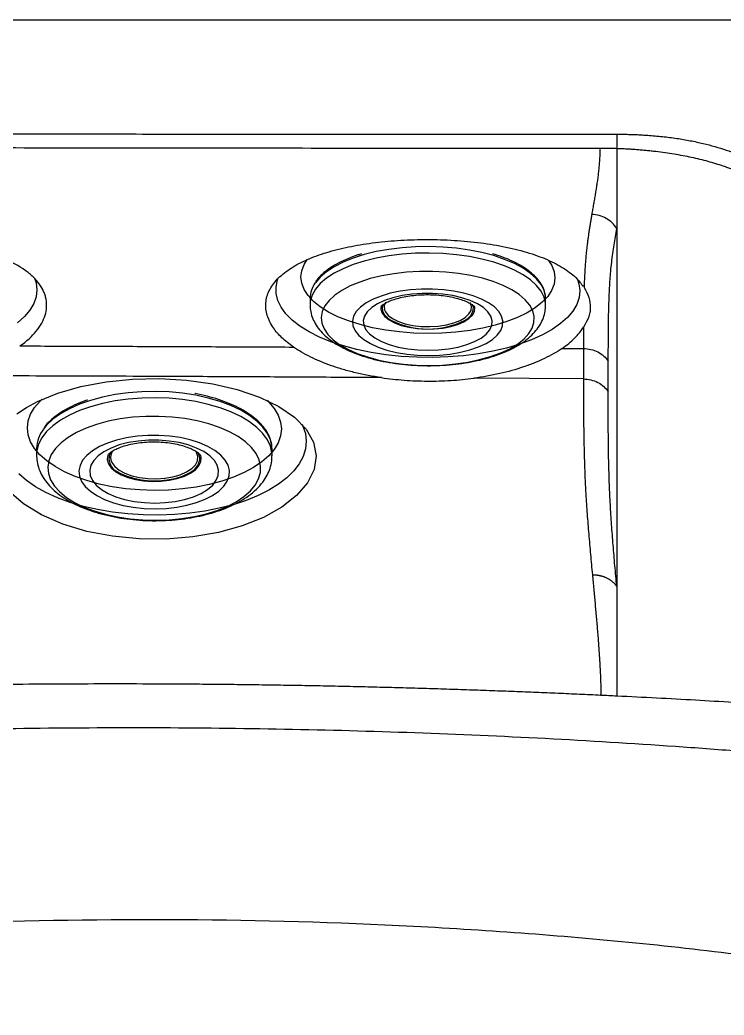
# Model space of a CAD drawing. Header units: inches. Extents: x -1 to 81, y -22 to 129.
# Drawn here: x 39.17 to 45.27, y 69.03 to 77.65 of the extents above; entities that cross this region are included whole.
import ezdxf

# ---------------------------------------------------------------- set-up
doc = ezdxf.new("R2010")
doc.units = ezdxf.units.IN
doc.header["$MEASUREMENT"] = 0
doc.layers.add('1', color=4, linetype='Continuous')

# ---------------------------------------------------------------- blocks, each defined once
blk = doc.blocks.new('2026 PACE')
at = {"color": 8, "linetype": 'Continuous', "lineweight": 25}
blk.add_line((43.5985, 75.1586), (43.5903, 75.1868), dxfattribs=at)
at = {"color": 8, "linetype": 'Continuous', "lineweight": 25, "flags": 128}
for points in [[(44.2231, 75.1773), (44.222, 75.1984), (44.2097, 75.2505), (44.1837, 75.3017), (44.1445, 75.3512), (44.0925, 75.3984), (44.0285, 75.4427), (43.9534, 75.4835), (43.8681, 75.5201), (43.7738, 75.5522), (43.6719, 75.5793), (43.5635, 75.6009), (43.4504, 75.6169), (43.3338, 75.6269), (43.2155, 75.631), (43.0971, 75.6289), (42.9801, 75.6208), (42.8661, 75.6067), (42.7567, 75.5869), (42.6533, 75.5616), (42.5573, 75.5311), (42.4701, 75.4959), (42.3928, 75.4564), (42.3265, 75.4132), (42.272, 75.3669), (42.2301, 75.318), (42.2014, 75.2673), (42.1863, 75.2154), (42.1838, 75.1849)], [(44.2222, 75.2549), (44.2099, 75.3071), (44.1839, 75.3582), (44.1447, 75.4078), (44.0927, 75.455), (44.0287, 75.4993), (43.9536, 75.5401), (43.8683, 75.5767), (43.7741, 75.6088), (43.6721, 75.6358), (43.5638, 75.6575), (43.4506, 75.6734), (43.3341, 75.6835), (43.2158, 75.6875), (43.0973, 75.6855), (42.9803, 75.6774), (42.8663, 75.6633), (42.7569, 75.6435), (42.6535, 75.6182), (42.5575, 75.5877), (42.4703, 75.5525), (42.393, 75.513), (42.3267, 75.4698), (42.2722, 75.4235), (42.2304, 75.3746), (42.2268, 75.3694)], [(42.8165, 75.1895), (42.8082, 75.1616), (42.8117, 75.1284), (42.8293, 75.096), (42.8605, 75.0657), (42.8846, 75.0493)], [(42.827, 75.1456), (42.8362, 75.1222), (42.861, 75.0912), (42.899, 75.063), (42.9486, 75.0385), (43.008, 75.0187), (43.075, 75.0044), (43.1468, 74.9962), (43.2209, 74.9942), (43.2942, 74.9987), (43.3641, 75.0094), (43.4278, 75.026), (43.4829, 75.0478), (43.5272, 75.0739), (43.5591, 75.1033), (43.5773, 75.135), (43.5812, 75.1677)], [(41.8542, 73.9547), (41.8417, 74.0123), (41.8155, 74.0689), (41.7761, 74.1236), (41.724, 74.1758), (41.6598, 74.2247), (41.5846, 74.2697), (41.4992, 74.3102), (41.4048, 74.3456), (41.3027, 74.3754), (41.1943, 74.3993), (41.0811, 74.4168), (40.9645, 74.4279), (40.8462, 74.4323), (40.7278, 74.4299), (40.6108, 74.4208), (40.4969, 74.4052), (40.3875, 74.3832), (40.2842, 74.3551), (40.1884, 74.3214), (40.1013, 74.2824), (40.0241, 74.2387), (39.9579, 74.1909), (39.9036, 74.1396), (39.8768, 74.1071)], [(41.8551, 73.8767), (41.854, 73.8997), (41.8414, 73.9573), (41.8153, 74.0139), (41.7759, 74.0686), (41.7237, 74.1208), (41.6596, 74.1697), (41.5843, 74.2147), (41.4989, 74.2552), (41.4045, 74.2906), (41.3025, 74.3204), (41.1941, 74.3442), (41.0808, 74.3618), (40.9643, 74.3729), (40.846, 74.3772), (40.7275, 74.3749), (40.6105, 74.3658), (40.4966, 74.3502), (40.3872, 74.3282), (40.2839, 74.3001), (40.1881, 74.2664), (40.101, 74.2274), (40.0239, 74.1837), (39.9577, 74.1358), (39.9034, 74.0846), (39.8617, 74.0305), (39.8331, 73.9744), (39.8182, 73.917), (39.8158, 73.8838)], [(41.2304, 73.8591), (41.2197, 73.8955), (41.2143, 73.9054)], [(40.4599, 73.8394), (40.4684, 73.817), (40.4933, 73.7828), (40.5313, 73.7516), (40.581, 73.7246), (40.6405, 73.7028), (40.7075, 73.687), (40.7794, 73.6779), (40.8535, 73.6758), (40.9268, 73.6808), (40.9967, 73.6928), (41.0603, 73.7111), (41.1153, 73.7352), (41.1595, 73.7641), (41.1913, 73.7967), (41.2094, 73.8317), (41.2131, 73.8679)]]:
    blk.add_lwpolyline(points, dxfattribs=at)
at = {"color": 8, "linetype": 'Continuous', "lineweight": 25}
for centre, radius, start, end in [((43.4712, 75.1648), 0.1275, 295.50776, 357.23119), ((40.5691, 73.8517), 0.1258, 152.30765, 246.57853), ((41.0881, 73.8622), 0.1424, 298.43155, 358.77452)]:
    blk.add_arc(centre, radius, start, end, dxfattribs=at)
at = {"layer": '1', "color": 3, "linetype": 'Continuous', "lineweight": 25}
for p, q in [((30.2029, 77.6508), (51.304, 77.6508)), ((44.3656, 74.805), (44.5506, 74.8041))]:
    blk.add_line(p, q, dxfattribs=at)
at = {"layer": '1', "color": 4, "linetype": 'Continuous', "lineweight": 25}
for p, q in [((42.184, 75.2412), (42.1838, 75.1847)), ((43.6098, 75.1588), (43.6072, 75.1723)), ((44.2233, 75.2333), (44.2222, 75.2549)), ((44.2231, 75.1767), (44.2233, 75.2333)), ((39.816, 73.9391), (39.8158, 73.8841)), ((41.8554, 73.9297), (41.8542, 73.9547)), ((41.8551, 73.8747), (41.8554, 73.9297)), ((41.2418, 73.8594), (41.2385, 73.8768))]:
    blk.add_line(p, q, dxfattribs=at)
at = {"layer": '1', "color": 3, "linetype": 'Continuous', "lineweight": 25, "flags": 128}
for points in [[(44.2489, 75.5677), (44.2764, 75.5237), (44.2968, 75.4699), (44.3036, 75.4156), (44.2965, 75.3612), (44.2756, 75.3076), (44.2413, 75.2555), (44.1939, 75.2054), (44.1341, 75.1579), (44.0627, 75.1138), (43.9804, 75.0735), (43.8883, 75.0376), (43.7877, 75.0065), (43.6797, 74.9806), (43.5658, 74.9602), (43.4472, 74.9456), (43.3257, 74.9369), (43.2026, 74.9343), (43.0796, 74.9379), (42.9581, 74.9474), (42.8397, 74.963), (42.7259, 74.9842), (42.6181, 75.011), (42.5177, 75.0429), (42.4259, 75.0795), (42.3439, 75.1204), (42.2727, 75.1651), (42.2133, 75.2129), (42.1663, 75.2634), (42.1323, 75.3159), (42.1119, 75.3696), (42.1052, 75.424), (42.1123, 75.4783), (42.1331, 75.5319), (42.16, 75.5745)], [(39.7989, 75.4136), (39.8124, 75.3724), (39.8199, 75.3129), (39.8134, 75.2533), (39.7931, 75.1944), (39.7591, 75.1367), (39.7118, 75.081), (39.6518, 75.0277)], [(44.497, 75.411), (44.5121, 75.3655), (44.5196, 75.3058), (44.5132, 75.2461), (44.4929, 75.187), (44.4589, 75.1292), (44.4116, 75.0732), (44.3515, 75.0198), (44.2792, 74.9694), (44.1956, 74.9226), (44.1014, 74.8799), (43.9978, 74.8418), (43.8857, 74.8085), (43.7663, 74.7806), (43.6411, 74.7582), (43.5112, 74.7417), (43.378, 74.7311), (43.243, 74.7267), (43.1075, 74.7284), (42.9731, 74.7363), (42.8412, 74.7502), (42.7131, 74.77), (42.5901, 74.7956), (42.4737, 74.8265), (42.3651, 74.8626), (42.2653, 74.9034), (42.1755, 74.9484), (42.0966, 74.9973), (42.0294, 75.0495), (41.9746, 75.1044), (41.9329, 75.1614), (41.9047, 75.22), (41.8903, 75.2795), (41.8897, 75.3394), (41.9031, 75.3989), (41.9093, 75.4153)], [(39.6468, 74.2378), (39.7304, 74.2944), (39.8259, 74.3464), (40.0017, 74.4186), (40.2008, 74.476), (40.4178, 74.5166), (40.6466, 74.5397), (40.8813, 74.5445), (41.1146, 74.531), (41.3412, 74.499), (41.5534, 74.4497), (41.7465, 74.3836), (41.9133, 74.303), (42.0498, 74.2088), (42.151, 74.1044), (42.2138, 73.9919), (42.2365, 73.8747), (42.2184, 73.7568), (42.1609, 73.6405), (42.0672, 73.5312), (41.9392, 73.43), (41.7812, 73.3413), (41.5967, 73.2671), (41.3906, 73.21), (41.169, 73.1717), (40.9378, 73.1534), (40.7037, 73.1554), (40.4724, 73.1781), (40.2514, 73.2205), (40.0443, 73.2829), (39.8602, 73.3623), (39.7028, 73.4578), (39.5788, 73.5645)], [(44.5507, 74.5403), (44.0806, 74.5436), (43.6009, 74.5468)], [(41.8116, 74.3562), (41.8276, 74.3406), (41.8746, 74.2848), (41.9085, 74.2268), (41.929, 74.1674), (41.9357, 74.1073), (41.9286, 74.0472), (41.9078, 73.988), (41.8735, 73.9303), (41.8261, 73.8749), (41.7663, 73.8224), (41.6949, 73.7736), (41.6126, 73.7291), (41.5205, 73.6894), (41.4199, 73.655), (41.3119, 73.6263), (41.198, 73.6038), (41.0795, 73.5876), (40.9579, 73.5781), (40.8349, 73.5752), (40.7118, 73.5791), (40.5903, 73.5897), (40.4719, 73.6069), (40.3581, 73.6304), (40.2503, 73.6599), (40.1499, 73.6952), (40.0581, 73.7357), (39.9761, 73.7809), (39.9049, 73.8303), (39.8455, 73.8832), (39.7985, 73.9391), (39.7645, 73.997), (39.7441, 74.0565), (39.7373, 74.1166), (39.7444, 74.1767), (39.7653, 74.2359), (39.7996, 74.2936), (39.8469, 74.349), (39.864, 74.3655)], [(42.115, 74.149), (42.1228, 74.1323), (42.1442, 74.0669), (42.1517, 74.0008), (42.1453, 73.9348), (42.125, 73.8694), (42.091, 73.8055), (42.0437, 73.7437), (41.9836, 73.6846), (41.9114, 73.6289), (41.8277, 73.5772), (41.7336, 73.53), (41.6299, 73.4878), (41.5178, 73.451), (41.3985, 73.4201), (41.2732, 73.3954), (41.1433, 73.3771), (41.0102, 73.3654), (40.8752, 73.3605), (40.7397, 73.3625), (40.6053, 73.3712), (40.4734, 73.3866), (40.3452, 73.4085), (40.2223, 73.4367), (40.1059, 73.4709), (39.9972, 73.5108), (39.8975, 73.5559), (39.8076, 73.6057), (39.7287, 73.6597), (39.6615, 73.7174)]]:
    blk.add_lwpolyline(points, dxfattribs=at)
at = {"layer": '1', "color": 4, "linetype": 'Continuous', "lineweight": 25, "flags": 128}
for points in [[(44.124, 75.081), (44.1118, 75.1309), (44.0858, 75.1798), (44.0464, 75.227), (43.9942, 75.2716), (43.9301, 75.3132), (43.8549, 75.351), (43.7698, 75.3845), (43.6762, 75.4131), (43.5753, 75.4364), (43.4688, 75.4542), (43.3583, 75.466), (43.2455, 75.4717), (43.132, 75.4713), (43.0195, 75.4647), (42.9099, 75.4521), (42.8047, 75.4336), (42.7055, 75.4095), (42.6139, 75.3802), (42.5312, 75.3461), (42.4587, 75.3077), (42.3975, 75.2657), (42.3484, 75.2206), (42.3124, 75.1732), (42.2898, 75.1242), (42.2811, 75.0742), (42.2864, 75.0241), (42.3055, 74.9746), (42.3383, 74.9265), (42.3841, 74.8805), (42.4424, 74.8373), (42.5122, 74.7976), (42.5925, 74.7619), (42.682, 74.7308), (42.7794, 74.7047), (42.8833, 74.6842), (42.992, 74.6694), (43.1039, 74.6606), (43.2173, 74.6579), (43.3305, 74.6614), (43.4417, 74.671), (43.5493, 74.6866), (43.6517, 74.708), (43.7473, 74.7347), (43.8346, 74.7665), (43.9124, 74.8028), (43.9794, 74.843), (44.0346, 74.8867), (44.0772, 74.933), (44.1066, 74.9813), (44.1223, 75.0309), (44.124, 75.081)], [(43.854, 75.043), (43.8426, 75.0847), (43.8177, 75.1254), (43.7796, 75.164), (43.7292, 75.1998), (43.6677, 75.2321), (43.5962, 75.26), (43.5163, 75.2831), (43.4297, 75.3009), (43.3384, 75.3129), (43.2441, 75.3189), (43.1489, 75.3187), (43.0549, 75.3125), (42.9641, 75.3003), (42.8783, 75.2824), (42.7995, 75.2591), (42.7292, 75.2309), (42.6691, 75.1986), (42.6203, 75.1626), (42.5839, 75.1239), (42.5608, 75.0832), (42.5513, 75.0414), (42.5557, 74.9994), (42.5739, 74.9581), (42.6055, 74.9184), (42.6498, 74.8811), (42.7059, 74.847), (42.7727, 74.8168), (42.8485, 74.7912), (42.932, 74.7707), (43.0212, 74.7558), (43.1143, 74.7468), (43.2092, 74.7438), (43.3041, 74.747), (43.3967, 74.7563), (43.4853, 74.7714), (43.5678, 74.792), (43.6425, 74.8178), (43.7079, 74.8481), (43.7625, 74.8824), (43.8052, 74.9198), (43.8351, 74.9596), (43.8514, 75.001), (43.854, 75.043)], [(43.7609, 75.0453), (43.7495, 75.0847), (43.724, 75.1228), (43.6849, 75.1587), (43.6334, 75.1914), (43.5708, 75.2201), (43.4986, 75.244), (43.4187, 75.2625), (43.3333, 75.2751), (43.2445, 75.2815), (43.1546, 75.2815), (43.0659, 75.2752), (42.9808, 75.2627), (42.9015, 75.2443), (42.8299, 75.2204), (42.7681, 75.1918), (42.7174, 75.1592), (42.6794, 75.1233), (42.6549, 75.0852), (42.6446, 75.0458), (42.6488, 75.0061), (42.6673, 74.9672), (42.6997, 74.9301), (42.7451, 74.8957), (42.8024, 74.8649), (42.87, 74.8385), (42.9463, 74.8173), (43.0292, 74.8017), (43.1166, 74.7921), (43.2062, 74.7889), (43.2958, 74.792), (43.383, 74.8015), (43.4654, 74.817), (43.5411, 74.8382), (43.6081, 74.8645), (43.6645, 74.8952), (43.709, 74.9296), (43.7403, 74.9667), (43.7578, 75.0056), (43.7609, 75.0453)], [(42.8, 75.1768), (42.7968, 75.1447), (42.8072, 75.1119), (42.8311, 75.0804), (42.8676, 75.0513), (42.9156, 75.0256), (42.9734, 75.0042), (43.039, 74.9879), (43.1102, 74.9771), (43.1846, 74.9723), (43.2596, 74.9736), (43.3327, 74.981), (43.4014, 74.9942), (43.4633, 75.0127), (43.5164, 75.036), (43.5588, 75.0632), (43.5892, 75.0935), (43.6063, 75.1257), (43.6098, 75.1588), (43.6098, 75.1588)], [(43.5812, 75.1677), (43.5705, 75.2001), (43.5686, 75.2034)], [(41.7559, 73.7853), (41.7435, 73.8404), (41.7173, 73.8944), (41.6778, 73.9465), (41.6254, 73.9959), (41.5611, 74.0418), (41.4858, 74.0835), (41.4006, 74.1205), (41.3069, 74.152), (41.2059, 74.1778), (41.0994, 74.1973), (40.9889, 74.2103), (40.876, 74.2165), (40.7625, 74.216), (40.6501, 74.2086), (40.5405, 74.1946), (40.4353, 74.1741), (40.3363, 74.1473), (40.2447, 74.1149), (40.1622, 74.0771), (40.0898, 74.0347), (40.0287, 73.9882), (39.9799, 73.9383), (39.944, 73.8858), (39.9216, 73.8316), (39.913, 73.7763), (39.9185, 73.7209), (39.9378, 73.6663), (39.9707, 73.6131), (40.0167, 73.5623), (40.0752, 73.5145), (40.1451, 73.4706), (40.2255, 73.4312), (40.3152, 73.3969), (40.4127, 73.3682), (40.5166, 73.3455), (40.6253, 73.3292), (40.7373, 73.3196), (40.8507, 73.3167), (40.9638, 73.3207), (41.0751, 73.3314), (41.1826, 73.3487), (41.2849, 73.3724), (41.3804, 73.4021), (41.4676, 73.4372), (41.5452, 73.4774), (41.6121, 73.522), (41.6672, 73.5703), (41.7096, 73.6215), (41.7388, 73.675), (41.7543, 73.7298), (41.7559, 73.7853)], [(41.4858, 73.7474), (41.4744, 73.7936), (41.4493, 73.8385), (41.4111, 73.8812), (41.3606, 73.9207), (41.2989, 73.9563), (41.2273, 73.9872), (41.1473, 74.0127), (41.0607, 74.0322), (40.9693, 74.0454), (40.875, 74.052), (40.7798, 74.0518), (40.6859, 74.0448), (40.5951, 74.0313), (40.5094, 74.0114), (40.4306, 73.9856), (40.3605, 73.9544), (40.3004, 73.9186), (40.2518, 73.8788), (40.2155, 73.836), (40.1925, 73.791), (40.1832, 73.7447), (40.1877, 73.6983), (40.2061, 73.6527), (40.2378, 73.6087), (40.2823, 73.5675), (40.3385, 73.5298), (40.4054, 73.4965), (40.4813, 73.4683), (40.5648, 73.4457), (40.6541, 73.4293), (40.7472, 73.4194), (40.8422, 73.4162), (40.937, 73.4198), (41.0296, 73.4301), (41.1181, 73.4468), (41.2006, 73.4697), (41.2752, 73.4983), (41.3405, 73.5319), (41.395, 73.5698), (41.4375, 73.6112), (41.4672, 73.6552), (41.4835, 73.701), (41.4858, 73.7474)], [(41.3928, 73.7494), (41.3812, 73.7929), (41.3556, 73.8351), (41.3164, 73.8747), (41.2648, 73.9109), (41.202, 73.9425), (41.1298, 73.9689), (41.0498, 73.9892), (40.9644, 74.0031), (40.8755, 74.0101), (40.7856, 74.0101), (40.697, 74.0031), (40.612, 73.9891), (40.5327, 73.9687), (40.4612, 73.9423), (40.3994, 73.9107), (40.3489, 73.8745), (40.311, 73.8349), (40.2867, 73.7927), (40.2765, 73.7491), (40.2808, 73.7053), (40.2995, 73.6622), (40.332, 73.6212), (40.3775, 73.5832), (40.4349, 73.5492), (40.5026, 73.5201), (40.579, 73.4967), (40.6619, 73.4795), (40.7494, 73.469), (40.8391, 73.4655), (40.9286, 73.469), (41.0157, 73.4796), (41.0981, 73.4968), (41.1738, 73.5203), (41.2406, 73.5494), (41.2969, 73.5834), (41.3413, 73.6214), (41.3725, 73.6625), (41.3898, 73.7055), (41.3928, 73.7494)], [(40.4329, 73.882), (40.4322, 73.8798), (40.4289, 73.8432), (40.4394, 73.8068), (40.4634, 73.772), (40.5, 73.7399), (40.5481, 73.7115), (40.6059, 73.688), (40.6716, 73.6699), (40.7428, 73.6581), (40.8172, 73.6528), (40.8922, 73.6543), (40.9653, 73.6625), (41.0339, 73.6772), (41.0958, 73.6977), (41.1488, 73.7235), (41.1911, 73.7536), (41.2214, 73.7871), (41.2384, 73.8227), (41.2418, 73.8594), (41.2418, 73.8594)], [(41.2131, 73.8679), (41.2024, 73.9037), (41.1965, 73.914)], [(40.5191, 73.7363), (40.5364, 73.7258), (40.5909, 73.7003), (40.6542, 73.6802), (40.724, 73.6663), (40.7978, 73.6591), (40.873, 73.6589), (40.9469, 73.6656), (41.0167, 73.679), (41.0799, 73.6986), (41.1344, 73.7238), (41.1559, 73.737)]]:
    blk.add_lwpolyline(points, dxfattribs=at)
at = {"layer": '1', "color": 4, "linetype": 'Continuous', "lineweight": 25}
for centre, radius, start, end in [((42.4111, 75.2366), 0.2272, 144.24588, 178.84248), ((42.9046, 75.1624), 0.0793, 146.23766, 192.20394), ((43.2049, 75.6833), 0.7103, 243.20269, 296.88051), ((40.1018, 73.9307), 0.2858, 141.90614, 178.32242), ((40.5538, 73.8619), 0.0965, 145.09942, 193.44033)]:
    blk.add_arc(centre, radius, start, end, dxfattribs=at)
at = {"layer": '1', "color": 3, "linetype": 'Continuous', "lineweight": 25}
for points, knots in [([(36.8389, 76.6705), (37.0895, 76.6698), (37.5987, 76.6683), (38.3746, 76.6664), (39.1746, 76.6648), (39.9987, 76.6634), (41.0216, 76.662), (42.2143, 76.6608), (43.5477, 76.6602), (44.4155, 76.6605), (44.8389, 76.6607)], [0, 0, 0, 0, 0.093978, 0.190965, 0.290963, 0.393974, 0.5, 0.674562, 0.841226, 1, 1, 1, 1]), ([(44.8389, 76.6606), (44.8389, 76.6607), (44.8389, 76.6612), (44.8389, 76.6514), (44.8385, 76.6194), (44.8388, 76.5633), (44.8389, 76.5353)], [0, 0, 0, 0, 0.098701, 0.400275, 0.69997, 1, 1, 1, 1]), ([(44.8389, 76.6607), (44.8465, 76.6607), (44.8617, 76.6607), (44.8844, 76.6605), (44.9071, 76.6602), (44.9296, 76.6598), (44.9521, 76.6592), (44.9745, 76.6585), (44.9968, 76.6577), (45.0191, 76.6567), (45.0412, 76.6557), (45.0633, 76.6544), (45.0853, 76.6531), (45.143, 76.6492), (45.2357, 76.641), (45.3587, 76.6252), (45.4767, 76.6051), (45.5868, 76.5814), (45.6906, 76.5541), (45.8183, 76.5142), (45.9312, 76.4692), (46.0306, 76.4206), (46.0982, 76.3828), (46.1606, 76.3432), (46.2076, 76.3092), (46.2429, 76.2812), (46.2679, 76.26), (46.2919, 76.2383), (46.3069, 76.2235), (46.3145, 76.2161)], [0, 0, 0, 0, 0.010673, 0.02131, 0.031916, 0.042493, 0.053045, 0.063577, 0.07409, 0.08459, 0.09508, 0.105563, 0.116043, 0.126523, 0.188494, 0.251194, 0.313181, 0.376922, 0.438472, 0.50219, 0.627601, 0.68863, 0.751492, 0.812659, 0.875266, 0.906088, 0.937141, 0.968441, 1, 1, 1, 1]), ([(44.6942, 76.5381), (44.5336, 76.538), (44.0517, 76.5377), (42.7667, 76.5377), (40.8391, 76.5393), (38.9116, 76.5422), (37.6266, 76.5451), (37.1447, 76.5465), (36.9841, 76.547)], [0, 0, 0, 0, 0.0625, 0.1875, 0.5, 0.8125, 0.9375, 1, 1, 1, 1]), ([(44.6942, 76.5381), (44.694, 76.5303), (44.6937, 76.5146), (44.6929, 76.4915), (44.6918, 76.4686), (44.6905, 76.4458), (44.689, 76.4233), (44.6872, 76.4009), (44.6853, 76.3787), (44.6831, 76.3567), (44.6807, 76.3347), (44.6782, 76.3129), (44.6755, 76.2911), (44.6726, 76.2695), (44.6696, 76.2479), (44.6665, 76.2263), (44.6632, 76.2048), (44.6599, 76.1833), (44.6564, 76.1618), (44.6528, 76.1403), (44.6492, 76.1187), (44.6455, 76.0971), (44.6417, 76.0754), (44.6379, 76.0537), (44.6341, 76.0319), (44.6302, 76.0099), (44.6264, 75.9879), (44.6238, 75.973), (44.6225, 75.9656)], [0, 0, 0, 0, 0.038452, 0.076902, 0.115352, 0.153802, 0.192252, 0.230705, 0.269159, 0.307615, 0.346073, 0.384533, 0.422996, 0.46146, 0.499927, 0.538395, 0.576864, 0.615335, 0.653806, 0.692277, 0.730748, 0.769218, 0.807687, 0.846155, 0.88462, 0.923083, 0.961543, 1, 1, 1, 1]), ([(44.8389, 76.5353), (44.8309, 76.5355), (44.8148, 76.5361), (44.7908, 76.5368), (44.7667, 76.5373), (44.7425, 76.5377), (44.7184, 76.538), (44.7022, 76.5381), (44.6942, 76.5381)], [0, 0, 0, 0, 0.1665778, 0.3331325, 0.4997081, 0.6663485, 0.8330977, 1, 1, 1, 1]), ([(44.8389, 76.5353), (44.8389, 76.5261), (44.8388, 76.5051), (44.8388, 76.4691), (44.8388, 76.4245), (44.8389, 76.37), (44.8389, 76.296), (44.8389, 76.2104), (44.8389, 76.1164), (44.8389, 76.0419), (44.8389, 75.9814), (44.8389, 75.9356), (44.8389, 75.8894), (44.8389, 75.8583), (44.8389, 75.8427)], [0, 0, 0, 0, 0.043489, 0.099606, 0.168331, 0.249654, 0.34798, 0.499481, 0.624528, 0.749573, 0.812146, 0.874741, 0.937401, 1, 1, 1, 1]), ([(45.9932, 76.2863), (45.9878, 76.289), (45.9771, 76.2945), (45.9606, 76.3026), (45.9439, 76.3106), (45.9269, 76.3185), (45.9096, 76.3262), (45.8921, 76.3338), (45.8743, 76.3413), (45.8562, 76.3486), (45.8379, 76.3559), (45.8193, 76.363), (45.8004, 76.3699), (45.7812, 76.3768), (45.7263, 76.3958), (45.6315, 76.4249), (45.4888, 76.4598), (45.3376, 76.4885), (45.2178, 76.5054), (45.1361, 76.5146), (45.0943, 76.5189), (45.0523, 76.5227), (45.0101, 76.5261), (44.9676, 76.5291), (44.9249, 76.5316), (44.882, 76.5338), (44.8533, 76.5349), (44.8389, 76.5354)], [0, 0, 0, 0, 0.019763, 0.039469, 0.05912, 0.078722, 0.098279, 0.117794, 0.137273, 0.156718, 0.176135, 0.195527, 0.2149, 0.234257, 0.253603, 0.379087, 0.502822, 0.627192, 0.750069, 0.781517, 0.812852, 0.844102, 0.875292, 0.90645, 0.937603, 0.968777, 1, 1, 1, 1]), ([(44.6225, 75.9656), (44.6206, 75.9543), (44.6167, 75.9317), (44.6109, 75.8973), (44.6053, 75.8624), (44.5997, 75.8271), (44.5944, 75.7911), (44.5893, 75.7545), (44.5844, 75.7172), (44.5799, 75.6792), (44.5756, 75.6403), (44.5718, 75.6006), (44.5683, 75.56), (44.5652, 75.5185), (44.5625, 75.4761), (44.5602, 75.4329), (44.5582, 75.3889), (44.5569, 75.3552), (44.5562, 75.3363), (44.5561, 75.3323)], [0, 0, 0, 0, 0.061488, 0.122968, 0.184439, 0.245902, 0.307358, 0.368809, 0.430258, 0.491709, 0.553168, 0.614641, 0.676133, 0.737646, 0.799174, 0.86071, 0.922247, 0.983778, 1, 1, 1, 1]), ([(44.8389, 75.8428), (44.828, 75.8609), (44.8147, 75.8778), (44.7838, 75.9077), (44.7664, 75.9208), (44.7286, 75.9422), (44.7083, 75.9506), (44.6661, 75.9621), (44.6443, 75.9652), (44.6225, 75.9656)], [0, 0, 0, 0, 0.25, 0.25, 0.5, 0.5, 0.75, 0.75, 1, 1, 1, 1]), ([(44.766, 74.6933), (44.766, 74.721), (44.7661, 74.7765), (44.7663, 74.859), (44.7667, 74.9407), (44.7675, 75.0215), (44.7688, 75.101), (44.7707, 75.179), (44.7733, 75.2553), (44.7768, 75.3297), (44.7812, 75.4019), (44.7872, 75.4762), (44.795, 75.5519), (44.8047, 75.6285), (44.8155, 75.7023), (44.827, 75.7737), (44.8349, 75.8198), (44.8389, 75.8428)], [0, 0, 0, 0, 0.062515, 0.125025, 0.187529, 0.25003, 0.312529, 0.375029, 0.437537, 0.500058, 0.562594, 0.625114, 0.700089, 0.775044, 0.850009, 0.924994, 1, 1, 1, 1]), ([(44.8389, 75.8428), (44.8389, 75.7365), (44.8389, 75.3427), (44.8389, 74.611), (44.8389, 73.7528), (44.8389, 73.1292), (44.8389, 72.8315), (44.8389, 72.7444)], [0.1977433, 0.1977433, 0.1977433, 0.1977433, 0.2697046, 0.4572046, 0.6447046, 0.7697046, 0.8219613, 0.8219613, 0.8219613, 0.8219613]), ([(39.6723, 74.8268), (39.7303, 74.8674), (39.7773, 74.9101), (39.8321, 74.977), (39.8477, 74.9997), (39.8735, 75.0461), (39.8834, 75.0693), (39.9047, 75.1389), (39.9076, 75.1852), (39.8968, 75.2426), (39.8939, 75.254), (39.8868, 75.2765), (39.8825, 75.2877), (39.8677, 75.3207), (39.8551, 75.3423), (39.8245, 75.3843), (39.8065, 75.4048), (39.7753, 75.4349), (39.7642, 75.4447), (39.7409, 75.464), (39.7286, 75.4734), (39.6644, 75.5194), (39.6038, 75.5528), (39.516, 75.5907), (39.4978, 75.5981), (39.4605, 75.6123), (39.4415, 75.6192), (39.383, 75.639), (39.3422, 75.6512), (39.2573, 75.6737), (39.2131, 75.684), (39.1441, 75.698), (39.1206, 75.7025), (39.073, 75.7109), (39.0489, 75.7148), (38.9277, 75.733), (38.8272, 75.7434), (38.6973, 75.7513), (38.6711, 75.7526), (38.6184, 75.7547), (38.5921, 75.7555), (38.5133, 75.757), (38.461, 75.7569), (38.3567, 75.7547), (38.3047, 75.7525), (38.227, 75.7477), (38.201, 75.7458), (38.1497, 75.7414), (38.1244, 75.739), (37.9991, 75.7256), (37.9035, 75.7109), (37.7897, 75.6871), (37.7672, 75.6821), (37.7233, 75.6716), (37.7019, 75.6661), (37.6391, 75.6489), (37.5991, 75.6366), (37.5229, 75.6099), (37.4868, 75.5956), (37.4354, 75.5726), (37.4187, 75.5646), (37.3868, 75.5484), (37.3715, 75.5401), (37.2979, 75.4977), (37.2487, 75.4606), (37.1995, 75.4101), (37.1903, 75.3998), (37.1733, 75.379), (37.1655, 75.3685), (37.1442, 75.3366), (37.1328, 75.3149), (37.1241, 75.2927)], [0, 0, 0, 0, 0.0625, 0.0625, 0.09375, 0.09375, 0.125, 0.125, 0.1875, 0.1875, 0.203125, 0.203125, 0.21875, 0.21875, 0.25, 0.25, 0.28125, 0.28125, 0.296875, 0.296875, 0.3125, 0.3125, 0.375, 0.375, 0.390625, 0.390625, 0.40625, 0.40625, 0.4375, 0.4375, 0.46875, 0.46875, 0.484375, 0.484375, 0.5, 0.5, 0.5625, 0.5625, 0.578125, 0.578125, 0.59375, 0.59375, 0.625, 0.625, 0.65625, 0.65625, 0.671875, 0.671875, 0.6875, 0.6875, 0.75, 0.75, 0.765625, 0.765625, 0.78125, 0.78125, 0.8125, 0.8125, 0.84375, 0.84375, 0.859375, 0.859375, 0.875, 0.875, 0.9375, 0.9375, 0.953125, 0.953125, 0.96875, 0.96875, 1, 1, 1, 1]), ([(42.0394, 74.8171), (42.0047, 74.8435), (41.9354, 74.8962), (41.8573, 74.9886), (41.8067, 75.0909), (41.7944, 75.2006), (41.8244, 75.3066), (41.8935, 75.4051), (41.9999, 75.4932), (42.1368, 75.5689), (42.3018, 75.6313), (42.4881, 75.6807), (42.6935, 75.717), (42.9128, 75.7404), (43.1415, 75.7503), (43.3755, 75.7467), (43.6071, 75.7285), (43.8315, 75.6956), (44.0381, 75.6476), (44.2216, 75.5851), (44.3729, 75.5084), (44.4851, 75.4263), (44.5297, 75.3667), (44.5495, 75.3402)], [0, 0, 0, 0, 0.040801, 0.081604, 0.131888, 0.182176, 0.23232, 0.282466, 0.331269, 0.38007, 0.427202, 0.474325, 0.520769, 0.567207, 0.614215, 0.661223, 0.709918, 0.758618, 0.808831, 0.859055, 0.909439, 0.959827, 1, 1, 1, 1]), ([(44.5561, 75.3323), (44.5732, 75.3052), (44.5869, 75.2759), (44.6055, 75.2168), (44.6103, 75.187), (44.6099, 75.1436), (44.6085, 75.1293), (44.6031, 75.1009), (44.5991, 75.0868), (44.5838, 75.045), (44.569, 75.0175), (44.5508, 74.9885)], [0, 0, 0, 0, 0.25, 0.25, 0.5, 0.5, 0.625, 0.625, 0.75, 0.75, 1, 1, 1, 1]), ([(44.3656, 74.805), (44.4071, 74.8335), (44.4431, 74.8632), (44.5048, 74.9244), (44.5304, 74.956), (44.5508, 74.9885)], [0, 0, 0, 0, 0.5, 0.5, 1, 1, 1, 1]), ([(44.5508, 74.9885), (44.5507, 74.9733), (44.5507, 74.9427), (44.5506, 74.8967), (44.5506, 74.8505), (44.5506, 74.8195), (44.5506, 74.8041)], [0, 0, 0, 0, 0.250012, 0.500021, 0.75002, 1, 1, 1, 1]), ([(39.6723, 74.8268), (39.8635, 74.8261), (40.2508, 74.8248), (40.8415, 74.8226), (41.4393, 74.82), (41.841, 74.8181), (42.0394, 74.8171)], [0, 0, 0, 0, 0.2424096, 0.4907933, 0.7486345, 1, 1, 1, 1]), ([(42.8018, 74.5519), (42.7238, 74.5633), (42.649, 74.5776), (42.5412, 74.6032), (42.5061, 74.6125), (42.4545, 74.6275), (42.4375, 74.6326), (42.4038, 74.6434), (42.3872, 74.6489), (42.3055, 74.6774), (42.2454, 74.7024), (42.1349, 74.7566), (42.0846, 74.7858), (42.0394, 74.8171)], [0, 0, 0, 0, 0.25, 0.25, 0.375, 0.375, 0.4375, 0.4375, 0.5, 0.5, 0.75, 0.75, 1, 1, 1, 1]), ([(44.3656, 74.805), (44.3202, 74.7738), (44.2696, 74.7448), (44.1862, 74.7046), (44.1571, 74.6918), (44.1116, 74.6734), (44.0961, 74.6674), (44.0645, 74.6557), (44.0484, 74.65), (43.9663, 74.6222), (43.8974, 74.6031), (43.7538, 74.5705), (43.6789, 74.5571), (43.6009, 74.5468)], [0, 0, 0, 0, 0.25, 0.25, 0.375, 0.375, 0.4375, 0.4375, 0.5, 0.5, 0.75, 0.75, 1, 1, 1, 1]), ([(44.5506, 74.8041), (44.5723, 74.804), (44.594, 74.8014), (44.636, 74.7913), (44.6562, 74.7838), (44.6938, 74.7645), (44.7111, 74.7526), (44.7418, 74.7254), (44.7551, 74.71), (44.766, 74.6933)], [0, 0, 0, 0, 0.25, 0.25, 0.5, 0.5, 0.75, 0.75, 1, 1, 1, 1]), ([(44.5506, 74.8041), (44.5506, 74.7822), (44.5506, 74.7384), (44.5506, 74.6726), (44.5507, 74.6066), (44.5507, 74.5624), (44.5507, 74.5403)], [0, 0, 0, 0, 0.25, 0.5, 0.75, 1, 1, 1, 1]), ([(44.7657, 74.4299), (44.7657, 74.474), (44.7658, 74.5621), (44.7659, 74.6496), (44.766, 74.6933)], [0, 0, 0, 0, 0.5000001, 1, 1, 1, 1]), ([(42.8017, 74.5519), (42.5891, 74.5532), (42.1578, 74.5559), (41.5015, 74.5594), (40.7365, 74.5629), (39.8814, 74.5661), (39.2512, 74.5677), (38.9424, 74.5685)], [0, 0, 0, 0, 0.165265, 0.335313, 0.510149, 0.759933, 1, 1, 1, 1]), ([(42.8017, 74.5519), (42.8669, 74.5424), (42.9326, 74.5353), (43.0654, 74.5254), (43.1323, 74.5226), (43.2336, 74.5219), (43.2676, 74.5222), (43.3354, 74.5241), (43.3691, 74.5256), (43.4695, 74.5317), (43.5356, 74.5381), (43.6009, 74.5468)], [0, 0, 0, 0, 0.25, 0.25, 0.5, 0.5, 0.625, 0.625, 0.75, 0.75, 1, 1, 1, 1]), ([(44.5507, 74.5403), (44.5724, 74.5402), (44.5941, 74.5376), (44.6359, 74.5275), (44.6561, 74.52), (44.6936, 74.5008), (44.7109, 74.489), (44.7415, 74.4618), (44.7548, 74.4465), (44.7657, 74.4299)], [0, 0, 0, 0, 0.25, 0.25, 0.5, 0.5, 0.75, 0.75, 1, 1, 1, 1]), ([(44.5507, 74.5403), (44.5507, 74.5047), (44.5508, 74.4335), (44.551, 74.326), (44.5515, 74.2178), (44.5526, 74.1086), (44.5543, 73.9983), (44.5568, 73.8868), (44.5604, 73.7738), (44.565, 73.6592), (44.572, 73.5255), (44.5821, 73.3714), (44.5959, 73.1969), (44.6113, 73.0209), (44.6223, 72.9036), (44.6277, 72.845)], [0, 0, 0, 0, 0.067626, 0.135267, 0.202919, 0.270575, 0.338232, 0.405888, 0.473542, 0.541188, 0.608825, 0.706608, 0.804396, 0.902196, 1, 1, 1, 1]), ([(44.8389, 72.7444), (44.8362, 72.7742), (44.8308, 72.8337), (44.8229, 72.9232), (44.8152, 73.0127), (44.8078, 73.1019), (44.8008, 73.1908), (44.7944, 73.2791), (44.7885, 73.3666), (44.7834, 73.4532), (44.7792, 73.5388), (44.7738, 73.6656), (44.7691, 73.8315), (44.7662, 74.0341), (44.7655, 74.2334), (44.7656, 74.3644), (44.7657, 74.4299)], [0, 0, 0, 0, 0.050001, 0.100002, 0.150001, 0.199997, 0.249989, 0.299979, 0.349968, 0.399958, 0.449953, 0.499949, 0.624946, 0.74996, 0.87498, 1, 1, 1, 1]), ([(44.6277, 72.845), (44.631, 72.845), (44.6374, 72.845), (44.647, 72.8446), (44.6563, 72.8439), (44.6655, 72.8429), (44.6743, 72.8417), (44.683, 72.8402), (44.6913, 72.8385), (44.6995, 72.8366), (44.7074, 72.8345), (44.715, 72.8323), (44.7225, 72.8298), (44.7296, 72.8273), (44.7366, 72.8245), (44.7432, 72.8217), (44.7563, 72.8157), (44.7761, 72.8048), (44.7965, 72.7901), (44.8118, 72.7764), (44.822, 72.7659), (44.8311, 72.7553), (44.8363, 72.748), (44.8389, 72.7445)], [0, 0, 0, 0, 0.03815, 0.075526, 0.112156, 0.148065, 0.183273, 0.217795, 0.251645, 0.284836, 0.317382, 0.3493, 0.380606, 0.411313, 0.441437, 0.470988, 0.499979, 0.616781, 0.750202, 0.816992, 0.88088, 0.941883, 1, 1, 1, 1]), ([(44.6277, 72.845), (44.6297, 72.8243), (44.6336, 72.7829), (44.6394, 72.7211), (44.6452, 72.6595), (44.6508, 72.5983), (44.6564, 72.5374), (44.6618, 72.4769), (44.6671, 72.417), (44.6721, 72.3577), (44.6768, 72.299), (44.6813, 72.2409), (44.6854, 72.1837), (44.6892, 72.1273), (44.6925, 72.0718), (44.6954, 72.0172), (44.6978, 71.9637), (44.6997, 71.9114), (44.701, 71.8601), (44.7014, 71.827), (44.7016, 71.8104)], [0, 0, 0, 0, 0.055556, 0.11111, 0.166662, 0.222214, 0.277767, 0.333321, 0.388879, 0.44444, 0.5, 0.555557, 0.611111, 0.666661, 0.722208, 0.777753, 0.8333, 0.888853, 0.944417, 1, 1, 1, 1]), ([(44.8389, 72.7445), (44.8389, 72.7243), (44.839, 72.6835), (44.8388, 72.6276), (44.8389, 72.5668), (44.8388, 72.4865), (44.839, 72.382), (44.8389, 72.2778), (44.8389, 72.1601), (44.8389, 72.0521), (44.8389, 71.9444), (44.8389, 71.8686), (44.8389, 71.8232), (44.8389, 71.8026)], [0, 0, 0, 0, 0.061904, 0.124773, 0.172765, 0.249611, 0.37456, 0.499478, 0.579073, 0.749603, 0.847991, 0.931456, 1, 1, 1, 1]), ([(44.7017, 71.7998), (44.6402, 71.8027), (44.5165, 71.8085), (44.3298, 71.8166), (44.1411, 71.8245), (43.9503, 71.8321), (43.7575, 71.8393), (43.5625, 71.8462), (43.3654, 71.8527), (43.1663, 71.8589), (42.9651, 71.8646), (42.7618, 71.87), (42.5564, 71.8749), (42.3489, 71.8795), (42.1394, 71.8835), (41.9278, 71.8872), (41.7141, 71.8903), (41.4983, 71.893), (41.2804, 71.8952), (41.0605, 71.8968), (40.7724, 71.8983), (40.4197, 71.8988), (40.0055, 71.8975), (39.5994, 71.8943), (39.2012, 71.8894), (38.811, 71.8829), (38.4287, 71.8748), (38.0545, 71.8653), (37.6883, 71.8544), (37.3301, 71.8423), (37.0939, 71.8331), (36.9772, 71.8286)], [0, 0, 0, 0, 0.023908, 0.048084, 0.072528, 0.09724, 0.12222, 0.147467, 0.172983, 0.198767, 0.224818, 0.251138, 0.277726, 0.304582, 0.331706, 0.359098, 0.386758, 0.414686, 0.442883, 0.471347, 0.50008, 0.554708, 0.608306, 0.660873, 0.71241, 0.762916, 0.812392, 0.860839, 0.908256, 0.954643, 1, 1, 1, 1]), ([(44.8389, 71.7933), (44.8161, 71.7944), (44.7703, 71.7966), (44.7246, 71.7987), (44.7017, 71.7998)], [0, 0, 0, 0, 0.498938, 1, 1, 1, 1]), ([(49.7429, 71.4168), (49.6631, 71.4249), (49.5014, 71.4413), (49.2553, 71.4658), (49.0022, 71.4903), (48.7423, 71.5149), (48.4754, 71.5395), (48.2016, 71.5638), (47.9209, 71.588), (47.6332, 71.6119), (47.3456, 71.6347), (47.0575, 71.6567), (46.7679, 71.6778), (46.4691, 71.6986), (46.161, 71.7189), (45.8436, 71.7386), (45.517, 71.7577), (45.181, 71.7762), (44.954, 71.7875), (44.8389, 71.7933)], [0, 0, 0, 0, 0.048879, 0.099158, 0.150839, 0.20392, 0.258402, 0.314285, 0.37157, 0.430255, 0.490343, 0.547489, 0.606509, 0.667404, 0.730172, 0.794816, 0.861335, 0.929729, 1, 1, 1, 1]), ([(31.8347, 70.902), (31.8814, 70.9091), (31.9809, 70.9242), (32.1394, 70.9478), (32.3163, 70.9735), (32.5117, 71.0011), (32.7258, 71.0303), (33.007, 71.0674), (33.3235, 71.1071), (33.643, 71.1447), (33.8844, 71.1718), (34.1525, 71.2008), (34.4703, 71.2333), (34.8607, 71.2704), (35.2409, 71.3037), (35.6108, 71.3336), (35.9702, 71.3603), (36.5815, 71.4021), (37.4494, 71.4505), (38.5778, 71.4935), (39.7066, 71.5178), (40.8346, 71.5237), (41.963, 71.5112), (43.4675, 71.4701), (44.7752, 71.4021), (45.9009, 71.3184), (46.4402, 71.2732), (47.0105, 71.2201), (47.5418, 71.1653), (48.0333, 71.1099), (48.4068, 71.0649), (48.7278, 71.0242), (49.0212, 70.9857), (49.3118, 70.946), (49.5802, 70.908), (49.7518, 70.8828), (49.8339, 70.8707)], [0, 0, 0, 0, 0.007846, 0.016717, 0.026614, 0.037541, 0.049502, 0.062501, 0.084666, 0.102487, 0.115938, 0.125001, 0.147288, 0.169003, 0.190137, 0.210686, 0.230643, 0.250002, 0.312463, 0.37502, 0.437569, 0.500002, 0.562394, 0.625002, 0.749997, 0.779858, 0.812498, 0.839893, 0.874999, 0.90122, 0.922043, 0.937499, 0.954964, 0.971198, 0.986208, 1, 1, 1, 1]), ([(48.728, 69.0302), (48.4086, 69.1159), (47.7641, 69.2627), (46.7883, 69.4335), (45.8059, 69.5696), (44.8182, 69.6758), (43.8265, 69.7567), (42.5, 69.8327), (40.8363, 69.8712), (38.8385, 69.8278), (36.8477, 69.6957), (35.2014, 69.5054), (33.8966, 69.2919), (33.2494, 69.1591), (32.9278, 69.0828)], [0.0000002, 0.0000002, 0.0000002, 0.0000002, 0.0625, 0.125, 0.1875, 0.25, 0.3125, 0.375, 0.5, 0.625, 0.75, 0.875, 0.9375, 0.9999998, 0.9999998, 0.9999998, 0.9999998])]:
    blk.add_open_spline(points, degree=3, knots=knots, dxfattribs=at)
at = {"layer": '1', "color": 4, "linetype": 'Continuous', "lineweight": 25}
for points, knots in [([(42.6282, 75.6237), (42.6178, 75.6207), (42.5759, 75.6088), (42.5095, 75.583), (42.4305, 75.5467), (42.3611, 75.5061), (42.3021, 75.4618), (42.2582, 75.42), (42.2392, 75.3919), (42.2318, 75.3809)], [0, 0, 0, 0, 0.054431, 0.221091, 0.388085, 0.555469, 0.723242, 0.891176, 1, 1, 1, 1]), ([(44.2221, 75.2573), (44.2207, 75.267), (44.2168, 75.2942), (44.2005, 75.338), (44.1702, 75.3878), (44.128, 75.4356), (44.0743, 75.4811), (44.0098, 75.5236), (43.9351, 75.5624), (43.8544, 75.5966), (43.7951, 75.6154), (43.7666, 75.6245)], [0, 0, 0, 0, 0.063682, 0.177629, 0.292787, 0.410186, 0.52936, 0.649405, 0.769616, 0.889662, 1, 1, 1, 1]), ([(42.7969, 75.1686), (42.7967, 75.1683), (42.796, 75.1673), (42.8025, 75.175), (42.8201, 75.1883), (42.849, 75.205), (42.8885, 75.2222), (42.9384, 75.2385), (42.9973, 75.2526), (43.0633, 75.2633), (43.1345, 75.2699), (43.2083, 75.2717), (43.2822, 75.2687), (43.3538, 75.2609), (43.4204, 75.2489), (43.4797, 75.2333), (43.5296, 75.2154), (43.5683, 75.1968), (43.5946, 75.18), (43.6088, 75.167), (43.6099, 75.1654), (43.6104, 75.1646)], [0, 0, 0, 0, 0.018357, 0.068065, 0.116831, 0.16668, 0.218589, 0.27268, 0.32866, 0.386096, 0.444546, 0.503603, 0.562901, 0.622032, 0.680598, 0.738224, 0.794505, 0.849054, 0.901636, 0.952467, 1, 1, 1, 1]), ([(42.1848, 75.185), (42.1851, 75.1688), (42.1856, 75.132), (42.2011, 75.0762), (42.2274, 75.0191), (42.2651, 74.9649), (42.3138, 74.9135), (42.3741, 74.8651), (42.4457, 74.8203), (42.5274, 74.7802), (42.6173, 74.7453), (42.7138, 74.716), (42.8156, 74.6923), (42.9217, 74.6744), (43.0307, 74.6622), (43.1416, 74.6557), (43.2532, 74.6551), (43.3641, 74.6603), (43.4731, 74.6712), (43.5791, 74.6878), (43.681, 74.71), (43.7776, 74.7379), (43.868, 74.7714), (43.9513, 74.8106), (44.0266, 74.8559), (44.09, 74.9055), (44.1406, 74.9582), (44.1787, 75.0124), (44.2051, 75.0688), (44.2208, 75.1242), (44.2217, 75.1609), (44.2221, 75.1777)], [0, 0, 0, 0, 0.024041, 0.054396, 0.085086, 0.116957, 0.150603, 0.186129, 0.223021, 0.260471, 0.297777, 0.334783, 0.371496, 0.407975, 0.444285, 0.480491, 0.51665, 0.552815, 0.589025, 0.625337, 0.661813, 0.698529, 0.735567, 0.773014, 0.810924, 0.849209, 0.883172, 0.915308, 0.945784, 0.975158, 1, 1, 1, 1]), ([(41.8541, 73.9568), (41.8527, 73.9673), (41.8487, 73.9969), (41.8324, 74.0449), (41.802, 74.0995), (41.7596, 74.1522), (41.7059, 74.2022), (41.6413, 74.2489), (41.5668, 74.2917), (41.4833, 74.33), (41.3921, 74.3636), (41.2937, 74.3913), (41.2247, 74.4079), (41.1879, 74.4137), (41.187, 74.4138)], [0, 0, 0, 0, 0.050821, 0.142677, 0.235188, 0.328964, 0.423851, 0.519389, 0.615169, 0.710917, 0.806555, 0.902072, 0.997482, 1, 1, 1, 1]), ([(40.2583, 74.3583), (40.2481, 74.3551), (40.2062, 74.3419), (40.14, 74.3134), (40.0611, 74.2732), (39.9917, 74.2284), (39.9335, 74.1794), (39.8966, 74.1424), (39.883, 74.121), (39.8812, 74.1182)], [0, 0, 0, 0, 0.058816, 0.240913, 0.423311, 0.606026, 0.78899, 0.971824, 1, 1, 1, 1]), ([(40.4326, 73.8807), (40.4325, 73.8806), (40.4324, 73.8804), (40.4391, 73.8896), (40.4564, 73.9048), (40.4852, 73.9235), (40.5247, 73.9427), (40.5741, 73.9608), (40.6324, 73.9762), (40.6978, 73.988), (40.7682, 73.9951), (40.8411, 73.997), (40.9142, 73.9936), (40.9848, 73.9851), (41.0504, 73.9718), (41.1086, 73.9547), (41.1576, 73.9351), (41.1955, 73.9147), (41.2215, 73.8958), (41.2355, 73.8819), (41.2391, 73.8753), (41.2386, 73.8765), (41.2385, 73.8768)], [0, 0, 0, 0, 0.031268, 0.078752, 0.128405, 0.178141, 0.229009, 0.281514, 0.335579, 0.390908, 0.447145, 0.503932, 0.560935, 0.617768, 0.674061, 0.729477, 0.783685, 0.836419, 0.887627, 0.937774, 0.988209, 1, 1, 1, 1]), ([(39.8163, 73.8837), (39.817, 73.8638), (39.8185, 73.8222), (39.8359, 73.7603), (39.8641, 73.6993), (39.9037, 73.6411), (39.9546, 73.5858), (40.0168, 73.5339), (40.0899, 73.4861), (40.1727, 73.4432), (40.2637, 73.406), (40.3613, 73.3748), (40.4642, 73.3498), (40.5712, 73.331), (40.6811, 73.3186), (40.7927, 73.3125), (40.9046, 73.3129), (41.0158, 73.3197), (41.1249, 73.3329), (41.2307, 73.3524), (41.3322, 73.3781), (41.4282, 73.41), (41.5177, 73.4481), (41.5997, 73.4923), (41.6729, 73.5427), (41.736, 73.5993), (41.7851, 73.6589), (41.8208, 73.72), (41.844, 73.7825), (41.8552, 73.8357), (41.8541, 73.868), (41.8538, 73.8776)], [0, 0, 0, 0, 0.028533, 0.059812, 0.091457, 0.124112, 0.158175, 0.193657, 0.230168, 0.267151, 0.304118, 0.340895, 0.37746, 0.413844, 0.450094, 0.486262, 0.522398, 0.558551, 0.594757, 0.631068, 0.667544, 0.704245, 0.741234, 0.778552, 0.816179, 0.853857, 0.890967, 0.922824, 0.953505, 0.98625, 1, 1, 1, 1])]:
    blk.add_open_spline(points, degree=3, knots=knots, dxfattribs=at)
at = {"layer": '1', "color": 3, "linetype": 'Continuous', "lineweight": 25}
for points in [[(44.7017, 71.8), (44.7017, 71.8035), (44.7016, 71.8069), (44.7016, 71.8104)], [(44.8389, 71.8026), (44.8389, 71.7996), (44.8389, 71.7965), (44.8389, 71.7935)]]:
    blk.add_open_spline(points, degree=3, dxfattribs=at)

msp = doc.modelspace()

# ---------------------------------------------------------------- block references
msp.add_blockref('2026 PACE', (-0.5, 0))

doc.saveas('drawing.dxf')
